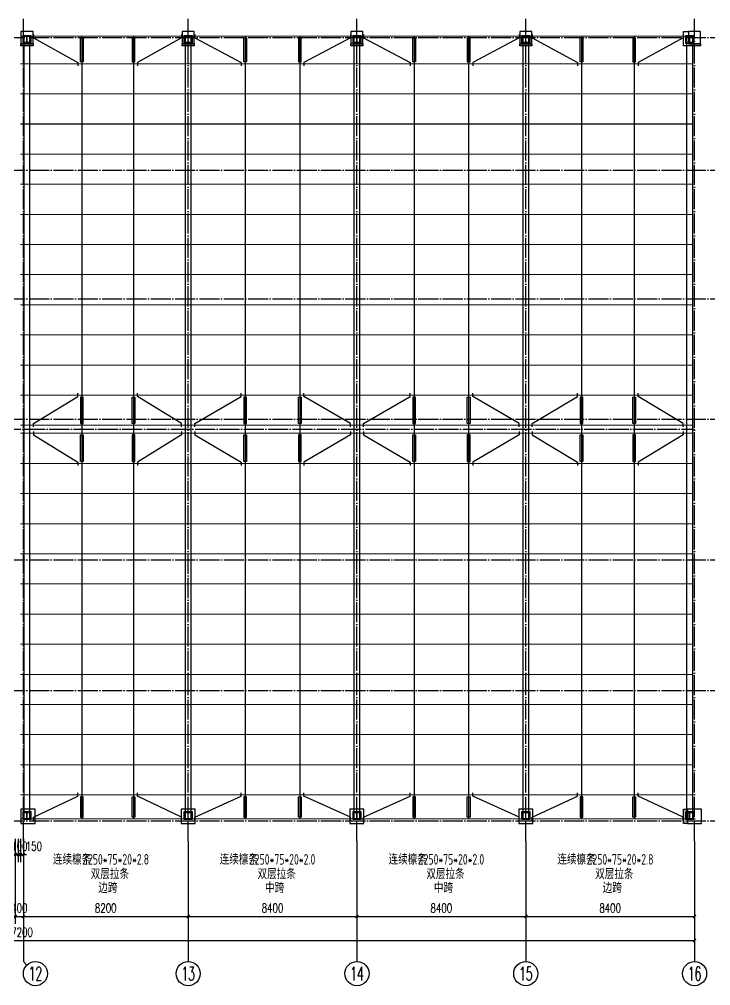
# Model space of a CAD drawing. Extents: x 712773 to 1022356, y -298958 to 209542.
# Drawn here: x 783723 to 818123, y -206255 to -158143 of the extents above; entities that cross this region are included whole.
import ezdxf
from ezdxf.enums import TextEntityAlignment as Align

# ---------------------------------------------------------------- set-up
doc = ezdxf.new("R2010")
doc.units = 0
doc.header["$LTSCALE"] = 500
doc.header["$MEASUREMENT"] = 0
doc.linetypes.add('DOTE', pattern=[2.42, 2, -0.2, 0.02, -0.2])
doc.layers.get('0').update_dxf_attribs({"linetype": 'CONTINUOUS'})
doc.layers.get('DEFPOINTS').update_dxf_attribs({"linetype": 'CONTINUOUS'})
doc.layers.add('0S-柱-线', color=50, linetype='CONTINUOUS', lineweight=30)
for name, color, linetype in [('1000', 2, 'CONTINUOUS'), ('2001', 4, 'CONTINUOUS'), ('AXIS', 3, 'CONTINUOUS'), ('AXIS_TEXT', 7, 'CONTINUOUS'), ('DOOR_FIRE', 4, 'CONTINUOUS'), ('DOTE', 1, 'DOTE'), ('PUB_DIM', 3, 'CONTINUOUS'), ('PUB_TEXT', 7, 'CONTINUOUS'), ('梁柱', 4, 'CONTINUOUS'), ('钢架', 7, 'CONTINUOUS')]:
    doc.layers.add(name, color=color, linetype=linetype)
doc.styles.add('_TCH_AXIS', font='COMPLEX', dxfattribs={"bigfont": 'GBCBIG'})
doc.styles.add('_TCH_DIM_T3', font='SIMPLEX', dxfattribs={"width": 0.705882, "bigfont": 'GBCBIG'})
doc.styles.add('COMPLEX', font='COMPLEX')
doc.styles.add('TSSD_Rein', font='tssdeng.shx', dxfattribs={"width": 0.7, "bigfont": 'hztxt.shx'})
doc.dimstyles.new('_TCH_ARCH&&150', dxfattribs={"dimtxt": 446.25, "dimasz": 150, "dimexe": 375, "dimexo": 450, "dimgap": 189.375, "dimtad": 1, "dimdec": 0, "dimzin": 0, "dimdsep": 46, "dimtxsty": '_TCH_DIM_T3', "dimblk": 'ARCHTICK', "dimcen": 0.09, "dimclrt": 7, "dimazin": 2, "dimtfac": 1, "dimtdec": 0, "dimtix": 1, "dimtmove": 2, "dimatfit": 3, "dimfxl": 0, "dimtolj": 1, "dimtzin": 0, "dimarcsym": 0})

# ---------------------------------------------------------------- blocks, each defined once
blk = doc.blocks.new('esrtggheghghsgehrbe')
h = blk.add_hatch()
h.set_pattern_fill('混凝土', color=256, scale=50)
h.set_pattern_definition([(50, (0, -89100), (358.63009, -31.37607), [37.5, -412.5]), (355, (0, -89100), (-69.37567, 376.09607), [30, -330]), (100.4514, (29.9, -89102.6), (289.25469, 344.71977), [31.8701, -350.57106]), (46.1842, (0, -89000), (533.62052, -82.7595), [56.25, -618.75]), (96.6356, (44.47, -89006.9), (467.33135, 487.05894), [47.80514, -525.8565]), (351.1842, (0, -89000), (467.33097, 487.0593), [45, -495]), (21, (50, -89025), (298.45353, -201.30945), [37.5, -412.5]), (326, (50, -89025), (121.65767, 362.57502), [30, -330]), (71.4514, (74.87, -89041.78), (420.11131, 161.26525), [31.8701, -350.57106]), (37.5, (0, -89100), (6.079928, 166.446927), [0, -326, 0, -335, 0, -331.25]), (7.5, (0, -89100), (131.53477, 197.205856), [0, -191, 0, -318.5, 0, -126.25]), (327.5, (-111.5, -89100), (266.911218, -11.277436), [0, -125, 0, -390, 0, -517.5]), (317.5, (-161.5, -89100), (291.593085, 50.05249), [0, -162.5, 0, -259, 0, -367.5])])
h.paths.add_polyline_path([(750473, -112316), (750773, -112316), (750773, -111616), (750473, -111616)])
h.paths.add_polyline_path([(816973, -112316), (816773, -112316), (816773, -111616), (816973, -111616)])
for points in [[(783908, -73091), (784298, -73091), (784298, -73481), (783908, -73481)], [(791928, -73091), (792318, -73091), (792318, -73481), (791928, -73481)], [(800328, -73091), (800718, -73091), (800718, -73481), (800328, -73481)], [(808728, -73091), (809118, -73091), (809118, -73481), (808728, -73481)], [(817023, -72896), (817023, -73496), (817623, -73496), (817623, -73596), (816773, -73596), (816773, -72896)], [(816883, -73091), (817273, -73091), (817273, -73481), (816883, -73481)], [(783803, -73596), (783803, -73496), (784403, -73496), (784403, -73596)], [(791823, -73596), (791823, -73496), (792423, -73496), (792423, -73596)], [(800223, -73596), (800223, -73496), (800823, -73496), (800823, -73596)], [(808623, -73596), (808623, -73496), (809223, -73496), (809223, -73596)], [(816973, -112316), (816773, -112316), (816773, -111616), (816973, -111616)], [(783908, -111731), (784298, -111731), (784298, -112121), (783908, -112121)], [(791928, -111731), (792318, -111731), (792318, -112121), (791928, -112121)], [(800328, -111731), (800718, -111731), (800718, -112121), (800328, -112121)], [(808728, -111731), (809118, -111731), (809118, -112121), (808728, -112121)], [(816883, -111731), (817273, -111731), (817273, -112121), (816883, -112121)]]:
    blk.add_lwpolyline(points, close=True)
at = {"layer": '梁柱'}
for p, q in [((783978, -73116), (784228, -73116)), ((783978, -73130), (783978, -73116)), ((784228, -73116), (784228, -73130)), ((791998, -73116), (792248, -73116)), ((791998, -73130), (791998, -73116)), ((792248, -73116), (792248, -73130)), ((800398, -73116), (800648, -73116)), ((800398, -73130), (800398, -73116)), ((800648, -73116), (800648, -73130)), ((808798, -73116), (809048, -73116)), ((808798, -73130), (808798, -73116)), ((809048, -73116), (809048, -73130)), ((816953, -73116), (817203, -73116)), ((816953, -73130), (816953, -73116)), ((817203, -73116), (817203, -73130)), ((783978, -73130), (784228, -73130)), ((784228, -73442), (783978, -73442)), ((783978, -73456), (783978, -73442)), ((784228, -73456), (783978, -73456)), ((784099, -73442), (784099, -73130)), ((784108, -73442), (784108, -73130)), ((784228, -73442), (784228, -73456)), ((791998, -73130), (792248, -73130)), ((792248, -73442), (791998, -73442)), ((791998, -73456), (791998, -73442)), ((792248, -73456), (791998, -73456)), ((792119, -73442), (792119, -73130)), ((792128, -73442), (792128, -73130)), ((792248, -73442), (792248, -73456)), ((800398, -73130), (800648, -73130)), ((800648, -73442), (800398, -73442)), ((800398, -73456), (800398, -73442)), ((800648, -73456), (800398, -73456)), ((800519, -73442), (800519, -73130)), ((800528, -73442), (800528, -73130)), ((800648, -73442), (800648, -73456)), ((808798, -73130), (809048, -73130)), ((809048, -73442), (808798, -73442)), ((808798, -73456), (808798, -73442)), ((809048, -73456), (808798, -73456)), ((808919, -73442), (808919, -73130)), ((808928, -73442), (808928, -73130)), ((809048, -73442), (809048, -73456)), ((816953, -73130), (817203, -73130)), ((817203, -73442), (816953, -73442)), ((816953, -73456), (816953, -73442)), ((817203, -73456), (816953, -73456)), ((817074, -73442), (817074, -73130)), ((817083, -73442), (817083, -73130)), ((817203, -73442), (817203, -73456)), ((783978, -111756), (784228, -111756)), ((783978, -111770), (783978, -111756)), ((783978, -111770), (784228, -111770)), ((784228, -112082), (783978, -112082)), ((783978, -112096), (783978, -112082)), ((784228, -112096), (783978, -112096)), ((784099, -112082), (784099, -111770)), ((784108, -112082), (784108, -111770)), ((784228, -111756), (784228, -111770)), ((784228, -112082), (784228, -112096)), ((791998, -111756), (792248, -111756)), ((791998, -111770), (791998, -111756)), ((791998, -111770), (792248, -111770)), ((792248, -112082), (791998, -112082)), ((791998, -112096), (791998, -112082)), ((792248, -112096), (791998, -112096)), ((792119, -112082), (792119, -111770)), ((792128, -112082), (792128, -111770)), ((792248, -111756), (792248, -111770)), ((792248, -112082), (792248, -112096)), ((800398, -111756), (800648, -111756)), ((800398, -111770), (800398, -111756)), ((800398, -111770), (800648, -111770)), ((800648, -112082), (800398, -112082)), ((800398, -112096), (800398, -112082)), ((800648, -112096), (800398, -112096)), ((800519, -112082), (800519, -111770)), ((800528, -112082), (800528, -111770)), ((800648, -111756), (800648, -111770)), ((800648, -112082), (800648, -112096)), ((808798, -111756), (809048, -111756)), ((808798, -111770), (808798, -111756)), ((808798, -111770), (809048, -111770)), ((809048, -112082), (808798, -112082)), ((808798, -112096), (808798, -112082)), ((809048, -112096), (808798, -112096)), ((808919, -112082), (808919, -111770)), ((808928, -112082), (808928, -111770)), ((809048, -111756), (809048, -111770)), ((809048, -112082), (809048, -112096)), ((816953, -111756), (817203, -111756)), ((816953, -111770), (816953, -111756)), ((816953, -111770), (817203, -111770)), ((817203, -112082), (816953, -112082)), ((816953, -112096), (816953, -112082)), ((817203, -112096), (816953, -112096)), ((817074, -112082), (817074, -111770)), ((817083, -112082), (817083, -111770)), ((817203, -111756), (817203, -111770)), ((817203, -112082), (817203, -112096))]:
    blk.add_line(p, q, dxfattribs=at)
blk = doc.blocks.new('_ArchTick')
at = {"color": 0, "linetype": 'ByBlock', "const_width": 0.4}
blk.add_lwpolyline([(-0.5, -0.5), (0.5, 0.5)], dxfattribs=at)
blk = doc.blocks.new('*D112')
at = {"layer": 'AXIS', "color": 0, "lineweight": -2, "transparency": 16777216}
for p, q in [((750123, -199505), (750123, -204380)), ((817323, -199505), (817323, -204380)), ((750123, -204005), (817323, -204005))]:
    blk.add_line(p, q, dxfattribs=at)
at = {"layer": 'DEFPOINTS', "color": 0, "transparency": 16777216}
for p in [(750123, -199055), (817323, -199055), (817323, -204005)]:
    blk.add_point(p, dxfattribs=at)
at = {"layer": 'AXIS', "color": 0, "lineweight": -2, "transparency": 16777216, "xscale": 150, "yscale": 150, "zscale": 150, "rotation": 180}
blk.add_blockref('_ArchTick', (750123, -204005), dxfattribs=at)
at = {"layer": 'AXIS', "color": 0, "lineweight": -2, "transparency": 16777216, "xscale": 150, "yscale": 150, "zscale": 150}
blk.add_blockref('_ArchTick', (817323, -204005), dxfattribs=at)
at = {"layer": 'AXIS', "color": 7, "transparency": 16777216, "insert": (783723, -203592), "char_height": 446.2, "attachment_point": 5, "style": '_TCH_DIM_T3'}
blk.add_mtext('\\A1;67200', dxfattribs=at)
blk = doc.blocks.new('*D117')
at = {"layer": 'AXIS', "color": 0, "lineweight": -2, "transparency": 16777216}
for p, q in [((783523, -199505), (783523, -203180)), ((783923, -199505), (783923, -203180)), ((783523, -202805), (783373, -202805)), ((783523, -202805), (783923, -202805)), ((783923, -202805), (784073, -202805))]:
    blk.add_line(p, q, dxfattribs=at)
at = {"layer": 'DEFPOINTS', "color": 0, "transparency": 16777216}
for p in [(783523, -199055), (783923, -199055), (783923, -202805)]:
    blk.add_point(p, dxfattribs=at)
at = {"layer": 'AXIS', "color": 0, "lineweight": -2, "transparency": 16777216, "xscale": 150, "yscale": 150, "zscale": 150}
blk.add_blockref('_ArchTick', (783523, -202805), dxfattribs=at)
at = {"layer": 'AXIS', "color": 0, "lineweight": -2, "transparency": 16777216, "xscale": 150, "yscale": 150, "zscale": 150, "rotation": 180}
blk.add_blockref('_ArchTick', (783923, -202805), dxfattribs=at)
at = {"layer": 'AXIS', "color": 7, "transparency": 16777216, "insert": (783723, -202392), "char_height": 446.2, "attachment_point": 5, "style": '_TCH_DIM_T3'}
blk.add_mtext('\\A1;400', dxfattribs=at)
blk = doc.blocks.new('*D118')
at = {"layer": 'AXIS', "color": 0, "lineweight": -2, "transparency": 16777216}
for p, q in [((783923, -199505), (783923, -203180)), ((792123, -199505), (792123, -203180)), ((783923, -202805), (792123, -202805))]:
    blk.add_line(p, q, dxfattribs=at)
at = {"layer": 'DEFPOINTS', "color": 0, "transparency": 16777216}
for p in [(783923, -199055), (792123, -199055), (792123, -202805)]:
    blk.add_point(p, dxfattribs=at)
at = {"layer": 'AXIS', "color": 0, "lineweight": -2, "transparency": 16777216, "xscale": 150, "yscale": 150, "zscale": 150, "rotation": 180}
blk.add_blockref('_ArchTick', (783923, -202805), dxfattribs=at)
at = {"layer": 'AXIS', "color": 0, "lineweight": -2, "transparency": 16777216, "xscale": 150, "yscale": 150, "zscale": 150}
blk.add_blockref('_ArchTick', (792123, -202805), dxfattribs=at)
at = {"layer": 'AXIS', "color": 7, "transparency": 16777216, "insert": (788023, -202392), "char_height": 446.2, "attachment_point": 5, "style": '_TCH_DIM_T3'}
blk.add_mtext('\\A1;8200', dxfattribs=at)
blk = doc.blocks.new('*D119')
at = {"layer": 'AXIS', "color": 0, "lineweight": -2, "transparency": 16777216}
for p, q in [((792123, -199505), (792123, -203180)), ((800523, -199505), (800523, -203180)), ((792123, -202805), (800523, -202805))]:
    blk.add_line(p, q, dxfattribs=at)
at = {"layer": 'DEFPOINTS', "color": 0, "transparency": 16777216}
for p in [(792123, -199055), (800523, -199055), (800523, -202805)]:
    blk.add_point(p, dxfattribs=at)
at = {"layer": 'AXIS', "color": 0, "lineweight": -2, "transparency": 16777216, "xscale": 150, "yscale": 150, "zscale": 150, "rotation": 180}
blk.add_blockref('_ArchTick', (792123, -202805), dxfattribs=at)
at = {"layer": 'AXIS', "color": 0, "lineweight": -2, "transparency": 16777216, "xscale": 150, "yscale": 150, "zscale": 150}
blk.add_blockref('_ArchTick', (800523, -202805), dxfattribs=at)
at = {"layer": 'AXIS', "color": 7, "transparency": 16777216, "insert": (796323, -202392), "char_height": 446.2, "attachment_point": 5, "style": '_TCH_DIM_T3'}
blk.add_mtext('\\A1;8400', dxfattribs=at)
blk = doc.blocks.new('*D120')
at = {"layer": 'AXIS', "color": 0, "lineweight": -2, "transparency": 16777216}
for p, q in [((800523, -199505), (800523, -203180)), ((808923, -199505), (808923, -203180)), ((800523, -202805), (808923, -202805))]:
    blk.add_line(p, q, dxfattribs=at)
at = {"layer": 'DEFPOINTS', "color": 0, "transparency": 16777216}
for p in [(800523, -199055), (808923, -199055), (808923, -202805)]:
    blk.add_point(p, dxfattribs=at)
at = {"layer": 'AXIS', "color": 0, "lineweight": -2, "transparency": 16777216, "xscale": 150, "yscale": 150, "zscale": 150, "rotation": 180}
blk.add_blockref('_ArchTick', (800523, -202805), dxfattribs=at)
at = {"layer": 'AXIS', "color": 0, "lineweight": -2, "transparency": 16777216, "xscale": 150, "yscale": 150, "zscale": 150}
blk.add_blockref('_ArchTick', (808923, -202805), dxfattribs=at)
at = {"layer": 'AXIS', "color": 7, "transparency": 16777216, "insert": (804723, -202392), "char_height": 446.2, "attachment_point": 5, "style": '_TCH_DIM_T3'}
blk.add_mtext('\\A1;8400', dxfattribs=at)
blk = doc.blocks.new('*D121')
at = {"layer": 'AXIS', "color": 0, "lineweight": -2, "transparency": 16777216}
for p, q in [((808923, -199505), (808923, -203180)), ((817323, -199505), (817323, -203180)), ((808923, -202805), (817323, -202805))]:
    blk.add_line(p, q, dxfattribs=at)
at = {"layer": 'DEFPOINTS', "color": 0, "transparency": 16777216}
for p in [(808923, -199055), (817323, -199055), (817323, -202805)]:
    blk.add_point(p, dxfattribs=at)
at = {"layer": 'AXIS', "color": 0, "lineweight": -2, "transparency": 16777216, "xscale": 150, "yscale": 150, "zscale": 150, "rotation": 180}
blk.add_blockref('_ArchTick', (808923, -202805), dxfattribs=at)
at = {"layer": 'AXIS', "color": 0, "lineweight": -2, "transparency": 16777216, "xscale": 150, "yscale": 150, "zscale": 150}
blk.add_blockref('_ArchTick', (817323, -202805), dxfattribs=at)
at = {"layer": 'AXIS', "color": 7, "transparency": 16777216, "insert": (813123, -202392), "char_height": 446.2, "attachment_point": 5, "style": '_TCH_DIM_T3'}
blk.add_mtext('\\A1;8400', dxfattribs=at)
blk = doc.blocks.new('*D159')
at = {"layer": 'DEFPOINTS', "color": 0, "transparency": 16777216}
for p in [(783523, -198498), (783673, -198498), (783673, -199723)]:
    blk.add_point(p, dxfattribs=at)
at = {"layer": 'PUB_DIM', "color": 0, "lineweight": -2, "transparency": 16777216}
for p, q in [((783523, -198948), (783523, -200098)), ((783673, -198948), (783673, -200098)), ((783523, -199723), (783373, -199723)), ((783523, -199723), (783673, -199723)), ((783673, -199723), (783823, -199723))]:
    blk.add_line(p, q, dxfattribs=at)
at = {"layer": 'PUB_DIM', "color": 0, "lineweight": -2, "transparency": 16777216, "xscale": 150, "yscale": 150, "zscale": 150}
blk.add_blockref('_ArchTick', (783523, -199723), dxfattribs=at)
at = {"layer": 'PUB_DIM', "color": 0, "lineweight": -2, "transparency": 16777216, "xscale": 150, "yscale": 150, "zscale": 150, "rotation": 180}
blk.add_blockref('_ArchTick', (783673, -199723), dxfattribs=at)
at = {"layer": 'PUB_DIM', "color": 7, "transparency": 16777216, "insert": (782998, -199311), "char_height": 446.2, "attachment_point": 5, "style": '_TCH_DIM_T3'}
blk.add_mtext('\\A1;150', dxfattribs=at)
blk = doc.blocks.new('*D160')
at = {"layer": 'DEFPOINTS', "color": 0, "transparency": 16777216}
for p in [(783673, -198498), (783773, -198498), (783773, -199723)]:
    blk.add_point(p, dxfattribs=at)
at = {"layer": 'PUB_DIM', "color": 0, "lineweight": -2, "transparency": 16777216}
for p, q in [((783673, -198948), (783673, -200098)), ((783773, -198948), (783773, -200098)), ((783673, -199723), (783523, -199723)), ((783673, -199723), (783773, -199723)), ((783773, -199723), (783923, -199723))]:
    blk.add_line(p, q, dxfattribs=at)
at = {"layer": 'PUB_DIM', "color": 0, "lineweight": -2, "transparency": 16777216, "xscale": 150, "yscale": 150, "zscale": 150}
blk.add_blockref('_ArchTick', (783673, -199723), dxfattribs=at)
at = {"layer": 'PUB_DIM', "color": 0, "lineweight": -2, "transparency": 16777216, "xscale": 150, "yscale": 150, "zscale": 150, "rotation": 180}
blk.add_blockref('_ArchTick', (783773, -199723), dxfattribs=at)
at = {"layer": 'PUB_DIM', "color": 7, "transparency": 16777216, "insert": (783723, -199311), "char_height": 446.2, "attachment_point": 5, "style": '_TCH_DIM_T3'}
blk.add_mtext('\\A1;100', dxfattribs=at)
blk = doc.blocks.new('*D161')
at = {"layer": 'DEFPOINTS', "color": 0, "transparency": 16777216}
for p in [(783773, -198498), (783923, -198498), (783923, -199723)]:
    blk.add_point(p, dxfattribs=at)
at = {"layer": 'PUB_DIM', "color": 0, "lineweight": -2, "transparency": 16777216}
for p, q in [((783773, -198948), (783773, -200098)), ((783923, -198948), (783923, -200098)), ((783773, -199723), (783623, -199723)), ((783773, -199723), (783923, -199723)), ((783923, -199723), (784073, -199723))]:
    blk.add_line(p, q, dxfattribs=at)
at = {"layer": 'PUB_DIM', "color": 0, "lineweight": -2, "transparency": 16777216, "xscale": 150, "yscale": 150, "zscale": 150}
blk.add_blockref('_ArchTick', (783773, -199723), dxfattribs=at)
at = {"layer": 'PUB_DIM', "color": 0, "lineweight": -2, "transparency": 16777216, "xscale": 150, "yscale": 150, "zscale": 150, "rotation": 180}
blk.add_blockref('_ArchTick', (783923, -199723), dxfattribs=at)
at = {"layer": 'PUB_DIM', "color": 7, "transparency": 16777216, "insert": (784448, -199311), "char_height": 446.2, "attachment_point": 5, "style": '_TCH_DIM_T3'}
blk.add_mtext('\\A1;150', dxfattribs=at)
blk = doc.blocks.new('_AXISO')
blk.add_circle((0, 0), 0.5)
at = {"layer": 'AXIS_TEXT', "style": 'COMPLEX', "width": 1.302083}
blk.add_attdef('A', text='', height=0.56, dxfattribs=at).set_placement((-0.25, -0.28), (0.25, -0.28), align=Align.FIT)

msp = doc.modelspace()

# ---------------------------------------------------------------- linework, layer by layer
at = {"layer": '0S-柱-线'}
for points in [[(784403, -159354.5), (784403, -158754.5), (783803, -158754.5), (783803, -159354.5)], [(792423, -159354.5), (792423, -158754.5), (791823, -158754.5), (791823, -159354.5)], [(800823, -159354.5), (800823, -158754.5), (800223, -158754.5), (800223, -159354.5)], [(809223, -159354.5), (809223, -158754.5), (808623, -158754.5), (808623, -159354.5)], [(817623, -159354.5), (817623, -158754.5), (817023, -158754.5), (817023, -159354.5)], [(784503, -198174.5), (784503, -197474.5), (783803, -197474.5), (783803, -198174.5)], [(792473, -198174.5), (792473, -197474.5), (791773, -197474.5), (791773, -198174.5)], [(800873, -198174.5), (800873, -197474.5), (800173, -197474.5), (800173, -198174.5)], [(809273, -198174.5), (809273, -197474.5), (808573, -197474.5), (808573, -198174.5)], [(817673, -198174.5), (817673, -197474.5), (816973, -197474.5), (816973, -198174.5)]]:
    msp.add_lwpolyline(points, close=True, dxfattribs=at)
at = {"layer": '1000', "const_width": 50}
for points in [[(783773, -158974.5), (817228, -158974.5)], [(783773, -160354.5), (817228, -160354.5)], [(783773, -161854.5), (817228, -161854.5)], [(783773, -163354.5), (817228, -163354.5)], [(783773, -164854.5), (817228, -164854.5)], [(783773, -166354.5), (817228, -166354.5)], [(783773, -167854.5), (817228, -167854.5)], [(783773, -169354.5), (817228, -169354.5)], [(783773, -170854.5), (817228, -170854.5)], [(783773, -172354.5), (817228, -172354.5)], [(783773, -173854.5), (817228, -173854.5)], [(783773, -175354.5), (817228, -175354.5)], [(783773, -176854.5), (817228, -176854.5)], [(783773, -178354.5), (817228, -178354.5)], [(783773, -178754.5), (817228, -178754.5)], [(783773, -178754.5), (817228, -178754.5)], [(783773, -180254.5), (817228, -180254.5)], [(783773, -181754.5), (817228, -181754.5)], [(783773, -183254.5), (817228, -183254.5)], [(783773, -184754.5), (817228, -184754.5)], [(783773, -186254.5), (817228, -186254.5)], [(783773, -187754.5), (817228, -187754.5)], [(783773, -189254.5), (817228, -189254.5)], [(783773, -190754.5), (817228, -190754.5)], [(783773, -192254.5), (817228, -192254.5)], [(783773, -193754.5), (817228, -193754.5)], [(783773, -195254.5), (817228, -195254.5)], [(783773, -196754.5), (817228, -196754.5)], [(783773, -197954.5), (817228, -197954.5)]]:
    msp.add_lwpolyline(points, dxfattribs=at)
at = {"layer": '2001'}
for points in [[(783953, -197954.5), (784253, -197954.5), (784253, -158974.5), (783953, -158974.5)], [(791973, -197954.5), (792273, -197954.5), (792273, -158974.5), (791973, -158974.5)], [(800373, -197954.5), (800673, -197954.5), (800673, -158974.5), (800373, -158974.5)], [(808773, -197954.5), (809073, -197954.5), (809073, -158974.5), (808773, -158974.5)], [(816928, -197954.5), (817228, -197954.5), (817228, -158974.5), (816928, -158974.5)]]:
    msp.add_lwpolyline(points, close=True, dxfattribs=at)
at = {"layer": 'AXIS'}
for p, q in [((783923, -199054.5), (783923, -205054.5)), ((792123, -199054.5), (792123, -205054.5)), ((800523, -199054.5), (800523, -205054.5)), ((808923, -199054.5), (808923, -205054.5)), ((817323, -199054.5), (817323, -205054.5)), ((784098.8, -205230.2), (783923, -205054.5))]:
    msp.add_line(p, q, dxfattribs=at)
at = {"layer": 'DOOR_FIRE'}
for p, q in [((786826.4, -158974.5), (786826.4, -197954.5)), ((789399.7, -158974.5), (789399.7, -197954.5)), ((794964.7, -158974.5), (794964.7, -197954.5)), ((797681.4, -158974.5), (797681.4, -197954.5)), ((803364.7, -158974.5), (803364.7, -197954.5)), ((806081.4, -158974.5), (806081.4, -197954.5)), ((811691.3, -158974.5), (811691.3, -197954.5)), ((814309.7, -158974.5), (814309.7, -197954.5))]:
    msp.add_line(p, q, dxfattribs=at)
for points in [[(784428.4, -158891.7), (784428.4, -159057.3), (786626.1, -160288.3), (786626.1, -160455)], [(791797.7, -158891.7), (791797.7, -159057.3), (789600, -160288.3), (789600, -160455)], [(792448.3, -158891.7), (792448.3, -159057.3), (794764.4, -160288.3), (794764.4, -160455)], [(800197.7, -158891.7), (800197.7, -159057.3), (797881.6, -160288.3), (797881.6, -160455)], [(800848.3, -158891.7), (800848.3, -159057.3), (803164.4, -160288.3), (803164.4, -160455)], [(808597.7, -158891.7), (808597.7, -159057.3), (806281.6, -160288.3), (806281.6, -160455)], [(809248.3, -158891.7), (809248.3, -159057.3), (811491.1, -160288.3), (811491.1, -160455)], [(816752.7, -158891.7), (816752.7, -159057.3), (814510, -160288.3), (814510, -160455)], [(784428.4, -178437.3), (784428.4, -178271.7), (786626.1, -176920.7), (786626.1, -176754.1)], [(791797.7, -178437.3), (791797.7, -178271.7), (789600, -176920.7), (789600, -176754.1)], [(792448.3, -178437.3), (792448.3, -178271.7), (794764.4, -176920.7), (794764.4, -176754.1)], [(800197.7, -178437.3), (800197.7, -178271.7), (797881.6, -176920.7), (797881.6, -176754.1)], [(800848.3, -178437.3), (800848.3, -178271.7), (803164.4, -176920.7), (803164.4, -176754.1)], [(808597.7, -178437.3), (808597.7, -178271.7), (806281.6, -176920.7), (806281.6, -176754.1)], [(809248.3, -178437.3), (809248.3, -178271.7), (811491.1, -176920.7), (811491.1, -176754.1)], [(816752.7, -178437.3), (816752.7, -178271.7), (814510, -176920.7), (814510, -176754.1)], [(784428.4, -178671.7), (784428.4, -178837.3), (786626.1, -180188.3), (786626.1, -180355)], [(791797.7, -178671.7), (791797.7, -178837.3), (789600, -180188.3), (789600, -180355)], [(792448.3, -178671.7), (792448.3, -178837.3), (794764.4, -180188.3), (794764.4, -180355)], [(800197.7, -178671.7), (800197.7, -178837.3), (797881.6, -180188.3), (797881.6, -180355)], [(800848.3, -178671.7), (800848.3, -178837.3), (803164.4, -180188.3), (803164.4, -180355)], [(808597.7, -178671.7), (808597.7, -178837.3), (806281.6, -180188.3), (806281.6, -180355)], [(809248.3, -178671.7), (809248.3, -178837.3), (811491.1, -180188.3), (811491.1, -180355)], [(816752.7, -178671.7), (816752.7, -178837.3), (814510, -180188.3), (814510, -180355)], [(784428.4, -198037.3), (784428.4, -197871.7), (786626.1, -196820.7), (786626.1, -196654.1)], [(791797.7, -198037.3), (791797.7, -197871.7), (789600, -196820.7), (789600, -196654.1)], [(792448.3, -198037.3), (792448.3, -197871.7), (794764.4, -196820.7), (794764.4, -196654.1)], [(800197.7, -198037.3), (800197.7, -197871.7), (797881.6, -196820.7), (797881.6, -196654.1)], [(800848.3, -198037.3), (800848.3, -197871.7), (803164.4, -196820.7), (803164.4, -196654.1)], [(808597.7, -198037.3), (808597.7, -197871.7), (806281.6, -196820.7), (806281.6, -196654.1)], [(809248.3, -198037.3), (809248.3, -197871.7), (811491.1, -196820.7), (811491.1, -196654.1)], [(816752.7, -198037.3), (816752.7, -197871.7), (814510, -196820.7), (814510, -196654.1)]]:
    msp.add_lwpolyline(points, dxfattribs=at)
for points in [[(786893.9, -159056.4), (786893.9, -160252.6), (786758.9, -160252.6), (786758.9, -159056.4)], [(789332.2, -159056.4), (789332.2, -160252.6), (789467.2, -160252.6), (789467.2, -159056.4)], [(795032.2, -159056.4), (795032.2, -160252.6), (794897.2, -160252.6), (794897.2, -159056.4)], [(797613.9, -159056.4), (797613.9, -160252.6), (797748.9, -160252.6), (797748.9, -159056.4)], [(803432.2, -159056.4), (803432.2, -160252.6), (803297.2, -160252.6), (803297.2, -159056.4)], [(806013.9, -159056.4), (806013.9, -160252.6), (806148.9, -160252.6), (806148.9, -159056.4)], [(811758.8, -159056.4), (811758.8, -160252.6), (811623.8, -160252.6), (811623.8, -159056.4)], [(814242.2, -159056.4), (814242.2, -160252.6), (814377.2, -160252.6), (814377.2, -159056.4)], [(786893.9, -178272.7), (786893.9, -176956.4), (786758.9, -176956.4), (786758.9, -178272.7)], [(789332.2, -178272.7), (789332.2, -176956.4), (789467.2, -176956.4), (789467.2, -178272.7)], [(795032.2, -178272.7), (795032.2, -176956.4), (794897.2, -176956.4), (794897.2, -178272.7)], [(797613.9, -178272.7), (797613.9, -176956.4), (797748.9, -176956.4), (797748.9, -178272.7)], [(803432.2, -178272.7), (803432.2, -176956.4), (803297.2, -176956.4), (803297.2, -178272.7)], [(806013.9, -178272.7), (806013.9, -176956.4), (806148.9, -176956.4), (806148.9, -178272.7)], [(811758.8, -178272.7), (811758.8, -176956.4), (811623.8, -176956.4), (811623.8, -178272.7)], [(814242.2, -178272.7), (814242.2, -176956.4), (814377.2, -176956.4), (814377.2, -178272.7)], [(786893.9, -178836.4), (786893.9, -180152.6), (786758.9, -180152.6), (786758.9, -178836.4)], [(789332.2, -178836.4), (789332.2, -180152.6), (789467.2, -180152.6), (789467.2, -178836.4)], [(795032.2, -178836.4), (795032.2, -180152.6), (794897.2, -180152.6), (794897.2, -178836.4)], [(797613.9, -178836.4), (797613.9, -180152.6), (797748.9, -180152.6), (797748.9, -178836.4)], [(803432.2, -178836.4), (803432.2, -180152.6), (803297.2, -180152.6), (803297.2, -178836.4)], [(806013.9, -178836.4), (806013.9, -180152.6), (806148.9, -180152.6), (806148.9, -178836.4)], [(811758.8, -178836.4), (811758.8, -180152.6), (811623.8, -180152.6), (811623.8, -178836.4)], [(814242.2, -178836.4), (814242.2, -180152.6), (814377.2, -180152.6), (814377.2, -178836.4)], [(786893.9, -197872.7), (786893.9, -196856.4), (786758.9, -196856.4), (786758.9, -197872.7)], [(789332.2, -197872.7), (789332.2, -196856.4), (789467.2, -196856.4), (789467.2, -197872.7)], [(795032.2, -197872.7), (795032.2, -196856.4), (794897.2, -196856.4), (794897.2, -197872.7)], [(797613.9, -197872.7), (797613.9, -196856.4), (797748.9, -196856.4), (797748.9, -197872.7)], [(803432.2, -197872.7), (803432.2, -196856.4), (803297.2, -196856.4), (803297.2, -197872.7)], [(806013.9, -197872.7), (806013.9, -196856.4), (806148.9, -196856.4), (806148.9, -197872.7)], [(811758.8, -197872.7), (811758.8, -196856.4), (811623.8, -196856.4), (811623.8, -197872.7)], [(814242.2, -197872.7), (814242.2, -196856.4), (814377.2, -196856.4), (814377.2, -197872.7)]]:
    msp.add_lwpolyline(points, close=True, dxfattribs=at)
at = {"layer": 'DOOR_FIRE', "const_width": 50}
for points in [[(786826.4, -158974.5), (786826.4, -160354.5)], [(789399.7, -158974.5), (789399.7, -160354.5)], [(794964.7, -158974.5), (794964.7, -160354.5)], [(797681.4, -158974.5), (797681.4, -160354.5)], [(803364.7, -158974.5), (803364.7, -160354.5)], [(806081.4, -158974.5), (806081.4, -160354.5)], [(811691.3, -158974.5), (811691.3, -160354.5)], [(814309.7, -158974.5), (814309.7, -160354.5)], [(786826.4, -178354.5), (786826.4, -176854.5)], [(789399.7, -178354.5), (789399.7, -176854.5)], [(794964.7, -178354.5), (794964.7, -176854.5)], [(797681.4, -178354.5), (797681.4, -176854.5)], [(803364.7, -178354.5), (803364.7, -176854.5)], [(806081.4, -178354.5), (806081.4, -176854.5)], [(811691.3, -178354.5), (811691.3, -176854.5)], [(814309.7, -178354.5), (814309.7, -176854.5)], [(786826.4, -178754.5), (786826.4, -180254.5)], [(789399.7, -178754.5), (789399.7, -180254.5)], [(794964.7, -178754.5), (794964.7, -180254.5)], [(797681.4, -178754.5), (797681.4, -180254.5)], [(803364.7, -178754.5), (803364.7, -180254.5)], [(806081.4, -178754.5), (806081.4, -180254.5)], [(811691.3, -178754.5), (811691.3, -180254.5)], [(814309.7, -178754.5), (814309.7, -180254.5)], [(786826.4, -197954.5), (786826.4, -196754.5)], [(789399.7, -197954.5), (789399.7, -196754.5)], [(794964.7, -197954.5), (794964.7, -196754.5)], [(797681.4, -197954.5), (797681.4, -196754.5)], [(803364.7, -197954.5), (803364.7, -196754.5)], [(806081.4, -197954.5), (806081.4, -196754.5)], [(811691.3, -197954.5), (811691.3, -196754.5)], [(814309.7, -197954.5), (814309.7, -196754.5)]]:
    msp.add_lwpolyline(points, dxfattribs=at)
at = {"layer": 'DOTE'}
for p, q in [((783923, -199054.5), (783923, -158054.5)), ((792123, -199054.5), (792123, -158054.5)), ((800523, -199054.5), (800523, -158054.5)), ((808923, -199054.5), (808923, -158054.5)), ((817323, -199054.5), (817323, -158054.5)), ((749123, -159054.5), (818323, -159054.5)), ((749123, -165654.5), (818323, -165654.5)), ((749123, -172054.5), (818323, -172054.5)), ((749123, -178054.5), (818323, -178054.5)), ((750123, -178554.5), (817323, -178554.5)), ((749123, -185054.5), (818323, -185054.5)), ((749123, -191554.5), (818323, -191554.5)), ((749123, -198054.5), (818323, -198054.5))]:
    msp.add_line(p, q, dxfattribs=at)

# ---------------------------------------------------------------- block references
at = {"layer": 'AXIS'}
ref = msp.add_blockref('_AXISO', (784523, -205654.5), dxfattribs=dict(at, xscale=1200, yscale=1200, zscale=1200))
ref.add_attrib('A', '12', dxfattribs={"layer": 'AXIS_TEXT', "height": 678.82, "style": '_TCH_AXIS', "width": 0.905172}).set_placement((784183.6, -205993.9), (784862.4, -205993.9), align=Align.FIT)
ref = msp.add_blockref('_AXISO', (792123, -205654.5), dxfattribs=dict(at, xscale=1200, yscale=1200, zscale=1200))
ref.add_attrib('A', '13', dxfattribs={"layer": 'AXIS_TEXT', "height": 678.82, "style": '_TCH_AXIS', "width": 0.905172}).set_placement((791783.6, -205993.9), (792462.4, -205993.9), align=Align.FIT)
ref = msp.add_blockref('_AXISO', (800523, -205654.5), dxfattribs=dict(at, xscale=1200, yscale=1200, zscale=1200))
ref.add_attrib('A', '14', dxfattribs={"layer": 'AXIS_TEXT', "height": 678.82, "style": '_TCH_AXIS', "width": 0.846774}).set_placement((800183.6, -205993.9), (800862.4, -205993.9), align=Align.FIT)
ref = msp.add_blockref('_AXISO', (808923, -205654.5), dxfattribs=dict(at, xscale=1200, yscale=1200, zscale=1200))
ref.add_attrib('A', '15', dxfattribs={"layer": 'AXIS_TEXT', "height": 678.82, "style": '_TCH_AXIS', "width": 0.905172}).set_placement((808583.6, -205993.9), (809262.4, -205993.9), align=Align.FIT)
ref = msp.add_blockref('_AXISO', (817323, -205654.5), dxfattribs=dict(at, xscale=1200, yscale=1200, zscale=1200))
ref.add_attrib('A', '16', dxfattribs={"layer": 'AXIS_TEXT', "height": 678.82, "style": '_TCH_AXIS', "width": 0.905172}).set_placement((816983.6, -205993.9), (817662.4, -205993.9), align=Align.FIT)
at = {"layer": '钢架'}
msp.add_blockref('esrtggheghghsgehrbe', (0, -85859), dxfattribs=at)

# ---------------------------------------------------------------- texts
at = {"layer": 'PUB_TEXT', "style": 'TSSD_Rein', "width": 0.7}
for s, p in [('连续檩条', (785392.4, -200228)), ('连续檩条', (793692.4, -200228)), ('连续檩条', (802092.4, -200228)), ('连续檩条', (810492.4, -200228)), ('Z250*75*20*2.8', (786862.4, -200228)), ('Z250*75*20*2.0', (795162.4, -200228)), ('Z250*75*20*2.0', (803562.4, -200228)), ('Z250*75*20*2.8', (811962.4, -200228)), ('双层拉条', (787272.9, -200952.3)), ('双层拉条', (795572.9, -200952.3)), ('双层拉条', (803972.9, -200952.3)), ('双层拉条', (812372.9, -200952.3)), ('边跨', (787650.1, -201644.2)), ('中跨', (795950.1, -201644.2)), ('中跨', (804350.1, -201644.2)), ('边跨', (812750.1, -201644.2))]:
    msp.add_text(s, height=525, dxfattribs=at).set_placement(p)

# ---------------------------------------------------------------- dimensions: what is measured, and where the dimension line sits
at = {"layer": 'AXIS'}
for p1, p2, distance, picture, middle in [((750123, -199054.5), (817323, -199054.5), -4950, '*D112', (783723, -203592)), ((783523, -199054.5), (783923, -199054.5), -3750, '*D117', (783723, -202392)), ((783923, -199054.5), (792123, -199054.5), -3750, '*D118', (788023, -202392)), ((792123, -199054.5), (800523, -199054.5), -3750, '*D119', (796323, -202392)), ((800523, -199054.5), (808923, -199054.5), -3750, '*D120', (804723, -202392)), ((808923, -199054.5), (817323, -199054.5), -3750, '*D121', (813123, -202392))]:
    dim = msp.add_aligned_dim(p1=p1, p2=p2, distance=distance, dimstyle='_TCH_ARCH&&150', dxfattribs=at)
    dim.commit()
    dim.dimension.update_dxf_attribs({"geometry": picture, "text_midpoint": middle})
at = {"layer": 'PUB_DIM'}
for base, p1, p2, picture, middle in [((783673, -199723.2), (783523, -198498.2), (783673, -198498.2), '*D159', (782998, -199310.7)), ((783923, -199723.2), (783773, -198498.2), (783923, -198498.2), '*D161', (784448, -199310.7))]:
    dim = msp.add_linear_dim(base=base, p1=p1, p2=p2, angle=0, dimstyle='_TCH_ARCH&&150', dxfattribs=at)
    dim.commit()
    dim.dimension.update_dxf_attribs({"geometry": picture, "text_midpoint": middle, "dimtype": 129})
dim = msp.add_aligned_dim(p1=(783673, -198498.2), p2=(783773, -198498.2), distance=-1225, dimstyle='_TCH_ARCH&&150', dxfattribs=at)
dim.commit()
dim.dimension.update_dxf_attribs({"geometry": '*D160', "text_midpoint": (783723, -199310.7)})

doc.saveas('drawing.dxf')
